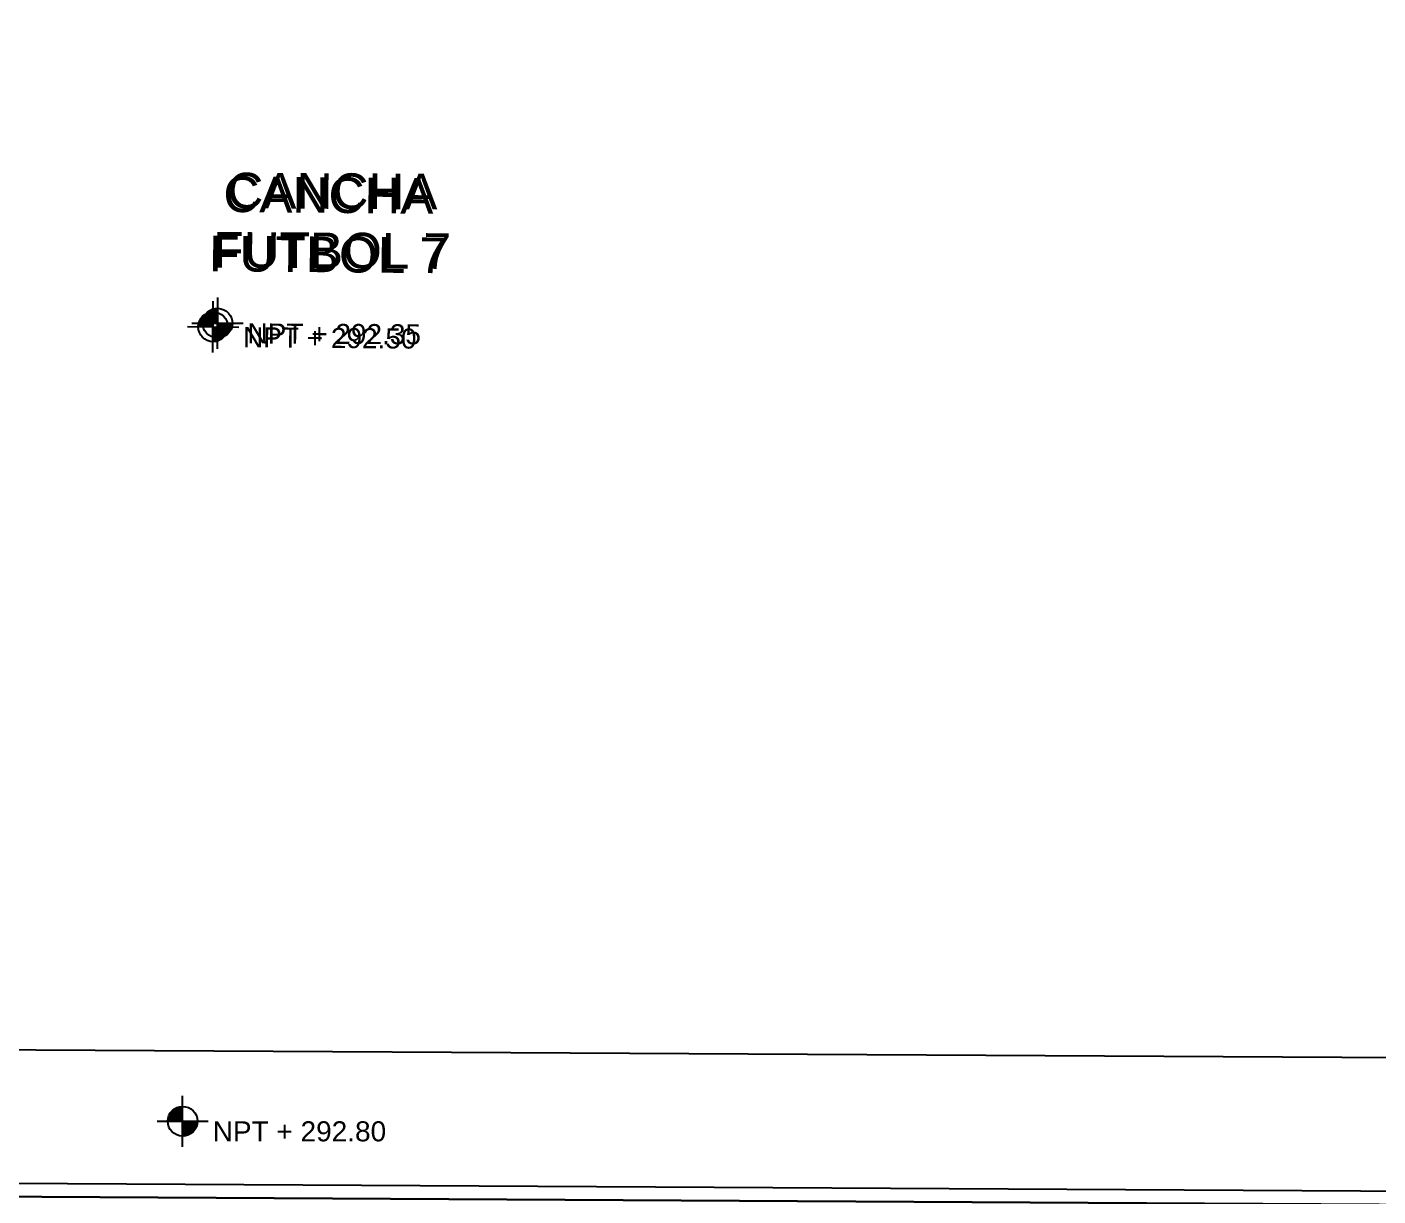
# Model space of a CAD drawing. Header units: millimetres. Extents: x 793 to 3159, y 750 to 2095.
# Drawn here: x 1279.43 to 1294.6, y 987.89 to 1001.01 of the extents above; entities that cross this region are included whole.
import ezdxf

# ---------------------------------------------------------------- set-up
doc = ezdxf.new("R2010")
doc.units = ezdxf.units.MM
doc.linetypes.add('CONTINUA', pattern=[0])
doc.linetypes.add('XR-CASETA$0$CONTINUA', pattern=[0])
for name, color, linetype in [('A-NIVEL', 4, 'Continuous'), ('A-TEXTO', 2, 'Continuous'), ('XR-CASETA$0$A-NIVEL', 4, 'Continuous'), ('XR-CASETA$0$A-PROY', 252, 'Continuous'), ('XR-CASETA$0$A-TEXTO', 1, 'Continuous')]:
    doc.layers.add(name, color=color, linetype=linetype)
doc.styles.add('kobalt', font='arial.ttf', dxfattribs={"height": 0.15})
doc.styles.add('XR-CASETA$0$kobalt', font='arial.ttf')

# ---------------------------------------------------------------- blocks, each defined once
blk = doc.blocks.new('NIVEL')
for p, q in [((-0.1484046465194524, -4.017016453872202e-05), (-2.842170943040401e-12, 0.1483644763520715)), ((-0.1480846658097335, 0.009740250192407984), (-0.009740250216168533, 0.1480846657868824)), ((-0.147013592344706, 0.02027176330557268), (-0.02027176333024272, 0.147013592320036)), ((-0.1449608939166183, 0.03178490138088819), (-0.03178490140373924, 0.1449608938937672)), ((-0.1415157178672644, 0.04469051707656035), (-0.0446905171003209, 0.1415157178444133)), ((-0.1389040367286043, -2.091837814077735e-11), (-2.842170943040401e-12, 0.1389040367048437)), ((-0.1357886857114181, 0.05987798888145335), (-0.0598779889043044, 0.1357886856876576)), ((0, -0.2554373083977453), (0, 0.2554373083977453)), ((-0.2554373083983137, 0), (0.2554373083983137, 0)), ((-0.1294435970813765, -2.091837814077735e-11), (-2.842170943040401e-12, 0.129443597057616)), ((-0.1247601133901526, 0.08036700084994663), (-0.08036700087279769, 0.1247601133673015)), ((-0.1199831574341488, -2.091837814077735e-11), (-2.842170943040401e-12, 0.1199831574103882)), ((-0.1105227177860115, -2.091837814077735e-11), (-2.842170943040401e-12, 0.1105227177631605)), ((-0.1010622781387838, -2.091837814077735e-11), (-2.842170943040401e-12, 0.1010622781150232)), ((-0.09160183849155601, -2.091837814077735e-11), (-2.842170943040401e-12, 0.09160183846779546)), ((-0.08214139884341876, -2.091837814077735e-11), (-2.842170943040401e-12, 0.0821413988205677)), ((-0.072680959196191, -2.091837814077735e-11), (-2.842170943040401e-12, 0.07268095917243045)), ((-0.06322051954896324, -2.091837814077735e-11), (-2.842170943040401e-12, 0.06322051952520269)), ((-0.05376007990082599, -2.091837814077735e-11), (-2.842170943040401e-12, 0.05376007987797493)), ((-0.04429964025359823, -2.091837814077735e-11), (-2.842170943040401e-12, 0.04429964023074717)), ((-0.03483920060637047, -2.091837814077735e-11), (-2.842170943040401e-12, 0.03483920058351941)), ((-0.02537876095823322, -2.091837814077735e-11), (-2.842170943040401e-12, 0.02537876093538216)), ((-0.01591832131191495, -2.091837814077735e-11), (-2.842170943040401e-12, 0.0159183212881544)), ((-0.006457881664687193, -2.091837814077735e-11), (-2.842170943040401e-12, 0.006457881640017149)), ((-2.842170943040401e-12, -0.00300255800721061), (0.00300255798345006, -2.091837814077735e-11)), ((-2.842170943040401e-12, -0.01246299765443837), (0.01246299763067782, -2.091837814077735e-11)), ((-2.842170943040401e-12, -0.02192343730166613), (0.02192343727790558, -2.091837814077735e-11)), ((-2.842170943040401e-12, -0.03138387694889389), (0.03138387692604283, -2.091837814077735e-11)), ((-2.842170943040401e-12, -0.04084431659703114), (0.04084431657327059, -2.091837814077735e-11)), ((-2.842170943040401e-12, -0.0503047562442589), (0.05030475622049835, -2.091837814077735e-11)), ((-2.842170943040401e-12, -0.05976519589148666), (0.0597651958686356, -2.091837814077735e-11)), ((-2.842170943040401e-12, -0.06922563553962391), (0.06922563551586336, -2.091837814077735e-11)), ((-2.842170943040401e-12, -0.07868607518685167), (0.07868607516309112, -2.091837814077735e-11)), ((-2.842170943040401e-12, -0.08814651483407943), (0.08814651481122837, -2.091837814077735e-11)), ((-2.842170943040401e-12, -0.09760695448221668), (0.09760695445845613, -2.091837814077735e-11)), ((-2.842170943040401e-12, -0.1070673941285349), (0.1070673941056839, -2.091837814077735e-11)), ((-2.842170943040401e-12, -0.1165278337766722), (0.1165278337538211, -2.091837814077735e-11)), ((-2.842170943040401e-12, -0.1259882734239), (0.1259882734010489, -2.091837814077735e-11)), ((-2.842170943040401e-12, -0.1354487130720372), (0.1354487130473672, -2.091837814077735e-11)), ((-2.842170943040401e-12, -0.144909152719265), (0.1449091526955044, -2.091837814077735e-11)), ((0.006089946846145722, -0.1482796455184143), (0.1482796454946538, -0.006089946868996776)), ((0.01632614106154051, -0.1475038909502473), (0.1475038909273962, -0.01632614108439157)), ((0.02744579772650013, -0.1458446739334249), (0.1458446739096644, -0.02744579774935119)), ((0.03977607127933425, -0.1429748400269091), (0.142974840004058, -0.0397760713021853)), ((0.05396698180254589, -0.1382443691509252), (0.1382443691280741, -0.05396698182539694)), ((0.0717826238477528, -0.129889166754765), (0.1298891667310045, -0.07178262387060386))]:
    blk.add_line(p, q)
blk.add_circle((0, 0), 0.1484046519540825)
blk = doc.blocks.new('XR-CASETA$0$NIVEL')
for p, q in [((-0.1484046465194524, -4.01701645387e-05), (-2.8422e-12, 0.1483644763520715)), ((-0.1480846658097334, 0.009740250192408), (-0.0097402502161685, 0.1480846657868824)), ((-0.147013592344706, 0.0202717633055727), (-0.0202717633302427, 0.147013592320036)), ((-0.1449608939166183, 0.0317849013808882), (-0.0317849014037393, 0.1449608938937672)), ((-0.1415157178672644, 0.0446905170765604), (-0.0446905171003209, 0.1415157178444133)), ((-0.1389040367286043, -2.09184e-11), (-2.8422e-12, 0.1389040367048437)), ((-0.1357886857114181, 0.0598779888814534), (-0.0598779889043044, 0.1357886856876576)), ((0, -0.2554373083977452), (0, 0.2554373083977452)), ((-0.2554373083983137, 0), (0.2554373083983137, 0)), ((-0.1294435970813765, -2.09184e-11), (-2.8422e-12, 0.129443597057616)), ((-0.1247601133901526, 0.0803670008499467), (-0.0803670008727977, 0.1247601133673015)), ((-0.1199831574341488, -2.09184e-11), (-2.8422e-12, 0.1199831574103882)), ((-0.1105227177860115, -2.09184e-11), (-2.8422e-12, 0.1105227177631605)), ((-0.1010622781387838, -2.09184e-11), (-2.8422e-12, 0.1010622781150232)), ((-0.091601838491556, -2.09184e-11), (-2.8422e-12, 0.0916018384677955)), ((-0.0821413988434188, -2.09184e-11), (-2.8422e-12, 0.0821413988205677)), ((-0.072680959196191, -2.09184e-11), (-2.8422e-12, 0.0726809591724305)), ((-0.0632205195489633, -2.09184e-11), (-2.8422e-12, 0.0632205195252027)), ((-0.05376007990082599, -2.09184e-11), (-2.8422e-12, 0.0537600798779749)), ((-0.0442996402535982, -2.09184e-11), (-2.8422e-12, 0.0442996402307472)), ((-0.0348392006063705, -2.09184e-11), (-2.8422e-12, 0.0348392005835194)), ((-0.0253787609582332, -2.09184e-11), (-2.8422e-12, 0.0253787609353822)), ((-0.015918321311915, -2.09184e-11), (-2.8422e-12, 0.0159183212881544)), ((-0.0064578816646872, -2.09184e-11), (-2.8422e-12, 0.0064578816400172)), ((-2.8422e-12, -0.0030025580072106), (0.0030025579834501, -2.09184e-11)), ((-2.8422e-12, -0.0124629976544384), (0.0124629976306778, -2.09184e-11)), ((-2.8422e-12, -0.0219234373016661), (0.0219234372779056, -2.09184e-11)), ((-2.8422e-12, -0.0313838769488939), (0.0313838769260428, -2.09184e-11)), ((-2.8422e-12, -0.0408443165970312), (0.0408443165732706, -2.09184e-11)), ((-2.8422e-12, -0.0503047562442589), (0.0503047562204984, -2.09184e-11)), ((-2.8422e-12, -0.0597651958914867), (0.0597651958686356, -2.09184e-11)), ((-2.8422e-12, -0.0692256355396239), (0.0692256355158634, -2.09184e-11)), ((-2.8422e-12, -0.0786860751868517), (0.0786860751630911, -2.09184e-11)), ((-2.8422e-12, -0.0881465148340794), (0.0881465148112284, -2.09184e-11)), ((-2.8422e-12, -0.0976069544822167), (0.0976069544584562, -2.09184e-11)), ((-2.8422e-12, -0.1070673941285349), (0.1070673941056839, -2.09184e-11)), ((-2.8422e-12, -0.1165278337766722), (0.1165278337538211, -2.09184e-11)), ((-2.8422e-12, -0.1259882734238999), (0.1259882734010489, -2.09184e-11)), ((-2.8422e-12, -0.1354487130720372), (0.1354487130473672, -2.09184e-11)), ((-2.8422e-12, -0.144909152719265), (0.1449091526955044, -2.09184e-11)), ((0.0060899468461457, -0.1482796455184143), (0.1482796454946538, -0.0060899468689968)), ((0.0163261410615405, -0.1475038909502473), (0.1475038909273962, -0.0163261410843916)), ((0.0274457977265001, -0.1458446739334249), (0.1458446739096644, -0.0274457977493512)), ((0.0397760712793343, -0.1429748400269091), (0.142974840004058, -0.0397760713021853)), ((0.0539669818025459, -0.1382443691509252), (0.1382443691280741, -0.053966981825397)), ((0.0717826238477528, -0.129889166754765), (0.1298891667310045, -0.0717826238706039))]:
    blk.add_line(p, q)
blk.add_circle((0, 0), 0.1484046519540825)

msp = doc.modelspace()

# ---------------------------------------------------------------- linework, layer by layer
at = {"layer": 'XR-CASETA$0$A-PROY', "linetype": 'XR-CASETA$0$CONTINUA', "ltscale": 0.5, "extrusion": (-0.01568037189736641, 0.003726592304422412, 0.9998701107878748)}
for points, elevation in [([(-1254.026700591304, 1008.390530317007), (-1261.541756058457, 1040.831460348111), (-1313.466728150551, 1028.802858055001), (-1305.951672683801, 996.3619280225989)], 277.5756145298174), ([(-1305.951766701836, 996.3619062429823), (-1313.466822168928, 1028.80283627482), (-1261.541850076203, 1040.831438569283), (-1254.026794609289, 1008.390508536203)], 277.5756145298286), ([(-1305.95176670178, 996.3619062427556), (-1313.466822168812, 1028.802836275328), (-1261.541850076205, 1040.831438569283), (-1254.026794609118, 1008.390508536484)], 277.5756145298168), ([(-1256.00659569217, 1009.625574394411), (-1262.776915933001, 1038.851637485567), (-1311.487021085303, 1027.567770418472), (-1304.716700844764, 998.3417073255667)], 277.5756145298186)]:
    msp.add_lwpolyline(points, close=True, dxfattribs=dict(at, elevation=elevation))
at = {"layer": 'XR-CASETA$0$A-PROY', "linetype": 'XR-CASETA$0$CONTINUA', "ltscale": 0.5, "extrusion": (-0.01568037189736641, 0.003726592304422412, 0.9998701107878748), "elevation": 277.5756145298149}
msp.add_lwpolyline([(-1272.253066632714, 1004.322300718004), (-1254.206682508077, 1008.502809030656), (-1261.654034772295, 1040.651478432296), (-1313.286746234009, 1028.690579340336), (-1305.839393969621, 996.5419099389777), (-1287.793009844641, 1000.722418252193)], dxfattribs=at)

# ---------------------------------------------------------------- block references
at = {"layer": 'A-NIVEL', "linetype": 'CONTINUA', "xscale": 1.125, "yscale": 1.125, "zscale": 1.125, "rotation": 359.4974623441116}
msp.add_blockref('NIVEL', (1281.523885013558, 997.6441069191624, 293.7208851435402), dxfattribs=at)
at = {"layer": 'A-NIVEL', "linetype": 'CONTINUA', "xscale": 1.125, "yscale": 1.125, "zscale": 1.125}
msp.add_blockref('NIVEL', (1281.182117154844, 988.7244920620997, -292.895873160367), dxfattribs=at)
at = {"layer": 'XR-CASETA$0$A-NIVEL', "linetype": 'XR-CASETA$0$CONTINUA', "extrusion": (-0.01568037189736641, 0.003726592304422412, 0.9998701107878748), "xscale": 1.124999999999993, "yscale": 1.124999999999993, "zscale": 1.124999999999993, "rotation": 103.0419337277342}
msp.add_blockref('XR-CASETA$0$NIVEL', (-1266.974236453867, 1020.767119843702, 277.5756145298147), dxfattribs=at)

# ---------------------------------------------------------------- texts
at = {"layer": 'A-TEXTO', "insert": (1281.265432398963, 999.3368679324467, 293.7208851435402), "char_height": 0.4, "width": 3.111190914997223, "attachment_point": 1, "rotation": 359.49746234411157, "style": 'kobalt'}
msp.add_mtext('\\pxqc;CANCHA FUTBOL 7', dxfattribs=at)
at = {"layer": 'A-TEXTO', "insert": (1281.860763619443, 997.6406697516632, 293.7208851435402), "char_height": 0.225, "attachment_point": 1, "rotation": 359.49746234411157, "style": 'kobalt'}
msp.add_mtext_dynamic_manual_height_columns('NPT + 292.50', width=62.33527147951008, gutter_width=1.5, heights=[0], dxfattribs=at)
at = {"layer": 'A-TEXTO', "insert": (1281.519012949685, 988.7240097296726, -292.895873160367), "char_height": 0.225, "attachment_point": 1, "style": 'kobalt'}
msp.add_mtext_dynamic_manual_height_columns('NPT + 292.80', width=62.33527147951008, gutter_width=1.5, heights=[0], dxfattribs=at)
at = {"layer": 'XR-CASETA$0$A-TEXTO', "extrusion": (-0.01568037189736641, 0.003726592304422412, 0.9998701107878748), "insert": (1281.310077937228, 999.3770285050582, 293.9809472776975), "char_height": 0.3999999999999984, "width": 3.111190914997211, "attachment_point": 1, "text_direction": (0.9998606095224, -0.005676983894478608, 0.01570138144739766), "style": 'XR-CASETA$0$kobalt'}
msp.add_mtext('\\pxqc;CANCHA FUTBOL 7', dxfattribs=at)
at = {"layer": 'XR-CASETA$0$A-TEXTO', "extrusion": (-0.01568037189736641, 0.003726592304422412, 0.9998701107878748), "insert": (1281.910481291266, 997.6826920894769, 293.9966779698701), "char_height": 0.2249999999999991, "attachment_point": 1, "text_direction": (0.9998606095224, -0.005676983894478608, 0.01570138144739766), "style": 'XR-CASETA$0$kobalt'}
msp.add_mtext_dynamic_manual_height_columns('NPT + 292.35', width=62.33527147951008, gutter_width=1.5, heights=[0], dxfattribs=at)

doc.saveas('drawing.dxf')
